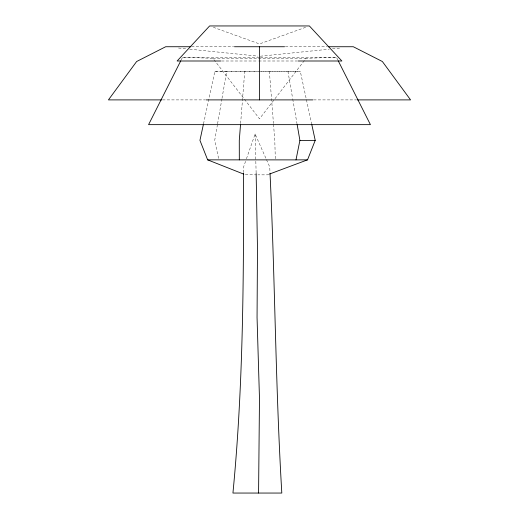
<?xml version="1.0" encoding="UTF-8"?>
<svg xmlns="http://www.w3.org/2000/svg" width="519" height="519" viewBox="0 0 519 519"><rect width="100%" height="100%" fill="white"/><g stroke="black" fill="none" stroke-linecap="round" stroke-linejoin="round"><path stroke-width="0.39" stroke-dasharray="2.6 1.95" d="M243.554 172.671L243.567 167.027L246.188 159.521M240.615 123.522L244.741 71.285M217.442 124.586L214.684 140.487L218.752 159.164M217.584 123.794L221.86 99.148M221.996 98.35L226.686 71.324L258.092 71.298M203.506 123.892L214.872 71.278L300.287 71.272L311.653 123.879M246.454 158.769L255.101 133.999L266.189 158.957M181.125 60.107L182.571 57.239L259.5 57.239M337.875 60.107L336.429 57.239L306.074 58.323L259.5 118.806L212.926 58.323L182.571 57.239M268.868 174.287L267.35 174.851L257.924 174.851M305.607 27.312L259.5 43.94L213.393 27.312M260.304 56.214L329.254 49.188M332.465 48.857L340.477 48.04M191.569 46.736L233.621 46.736M285.379 46.736L327.431 46.736M260.311 57.239L336.429 57.239M212.926 58.323L306.074 58.323M221.542 60.995L257.885 60.995M258.696 60.995L297.458 60.995M258.897 71.298L300.287 71.272M162.557 99.895L205.375 99.895M313.625 99.895L356.443 99.895M214.872 71.278L226.686 71.324M245.338 174.754L256.354 174.838M178.523 48.04L186.535 48.857M189.746 49.188L257.898 56.136M266.513 159.69L269.77 167.027L269.997 172.671M287.922 71.298L292.606 98.312M292.742 99.103L297.011 123.736M269.367 71.291L273.468 123.528M273.526 124.333L274.791 140.409L275.323 159.106M255.101 133.999L256.146 173.482"/><path stroke-width="0.78" d="M243.554 173.482C243.69 280.085 243.242 386.843 232.934 493.05L281.811 493.05C275.479 386.623 275.109 279.968 270.029 173.482M258.579 493.05L259.481 398.469L257.054 317.531L257.482 248.517L256.146 173.482M240.55 124.326L239.285 140.396L239.324 159.878M203.338 124.677L199.945 140.377L207.639 159.858L295.986 159.891L299.904 140.422L297.153 124.534M269.627 174.001L307.527 159.852L315.215 140.37L311.822 124.664M180.761 60.82L148.577 124.644L370.423 124.644L338.239 60.82M299.904 140.422L315.215 140.37M295.986 159.891L307.527 159.852M190.758 46.736L165.691 46.736L136.627 61.521L108.432 99.895L161.753 99.895M234.432 46.736L284.568 46.736M328.242 46.736L353.309 46.736L382.373 61.521L410.568 99.895L357.247 99.895M220.737 60.995L177.128 60.995L209.618 25.95L309.382 25.95L341.872 60.995L298.263 60.995M206.186 99.895L312.814 99.895M207.639 159.858L243.826 174.157M259.5 46.736L259.5 99.895"/></g></svg>
